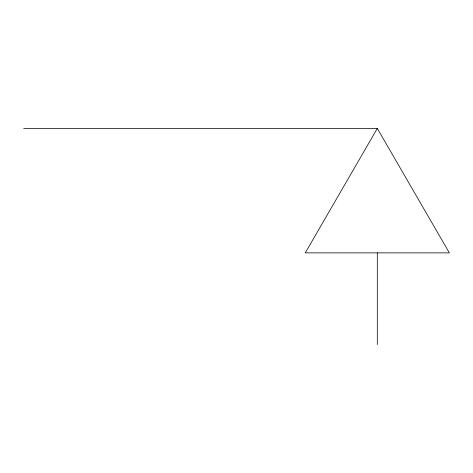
<?xml version="1.0" encoding="UTF-8"?>
<svg xmlns="http://www.w3.org/2000/svg" width="473" height="473" viewBox="0 0 473 473"><rect width="100%" height="100%" fill="white"/><g stroke="black" fill="none" stroke-linecap="round" stroke-linejoin="round"><path stroke-width="0.71" d="M377.306 128.437L305.268 252.872L449.35 252.872L377.306 128.437L23.65 128.437M377.306 252.872L377.306 344.563"/></g></svg>
